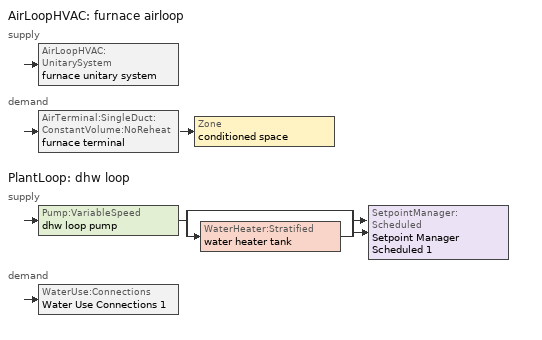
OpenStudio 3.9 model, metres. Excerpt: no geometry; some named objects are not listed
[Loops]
AirLoopHVAC 'furnace airloop'
 supply: AirLoopHVAC:UnitarySystem 'furnace unitary system'
 demand: AirTerminal:SingleDuct:ConstantVolume:NoReheat 'furnace terminal' > Zone 'conditioned space'
PlantLoop 'dhw loop'
 supply: Pump:VariableSpeed 'dhw loop pump' > split
  | bypass
  | WaterHeater:Stratified 'water heater tank'
  join > SetpointManager:Scheduled 'Setpoint Manager Scheduled 1'
 demand: WaterUse:Connections 'Water Use Connections 1'
[Sizing:Zone]
conditioned space: Zone Cooling Design Supply Air Temperature Input Method=SupplyAirTemperature; Zone Cooling Design Supply Air Temperature {C}=14; Zone Cooling Design Supply Air Temperature Difference {deltaC}=11.11; Zone Heating Design Supply Air Temperature Input Method=SupplyAirTemperature; Zone Heating Design Supply Air Temperature {C}=40; Zone Heating Design Supply Air Temperature Difference {deltaC}=11.11; Zone Cooling Design Supply Air Humidity Ratio {kg-H2O/kg-air}=0.0085; Zone Heating Design Supply Air Humidity Ratio {kg-H2O/kg-air}=0.008; Cooling Design Air Flow Method=DesignDay; Heating Design Air Flow Method=DesignDay; Account for Dedicated Outdoor Air System=No; Dedicated Outdoor Air System Control Strategy=NeutralSupplyAir; Dedicated Outdoor Air Low Setpoint Temperature for Design {C}=autosize; Dedicated Outdoor Air High Setpoint Temperature for Design {C}=autosize; Zone Load Sizing Method=Sensible Load Only No Latent Load; Zone Latent Cooling Design Supply Air Humidity Ratio Input Method=HumidityRatioDifference; Zone Cooling Design Supply Air Humidity Ratio Difference {kgWater/kgDryAir}=0.005; Zone Latent Heating Design Supply Air Humidity Ratio Input Method=HumidityRatioDifference; Zone Humidification Design Supply Air Humidity Ratio Difference {kgWater/kgDryAir}=0.005; Sizing Option=Coincident
[Zone equipment]
conditioned space: furnace terminal
[Coil:Heating:Electric]
furnace htg coil: Availability Schedule=Always On Discrete; Efficiency=1; Nominal Capacity {W}=11166.9
[Fan:SystemModel] Availability Schedule=Always On Discrete; Speed Control Method=Discrete; Electric Power Minimum Flow Rate Fraction=0.2; Design Pressure Rise {Pa}=500; Motor Efficiency=1; Motor In Air Stream Fraction=1; Design Electric Power Consumption {W}=autosize; Design Power Sizing Method=PowerPerFlow; Electric Power Per Unit Flow Rate Per Unit Pressure {W-s/m3-Pa}=1.66667; Fan Total Efficiency=0.7; Motor Loss Radiative Fraction=0
Name | Design Maximum Air Flow Rate {m3/s} | Electric Power Per Unit Flow Rate {W/(m3/s)} | Speed Flow Fraction 1 | Speed Electric Power Fraction 1
furnace supply fan | 0.328003 | 794.58 | 1 | 1
water heater fan | 0.0854225 | 97.8923
[EnergyManagementSystem:Sensor]
Name | Output Variable or Output Meter Index Key | Output Variable or Output Meter
furnace_supply_fan_s | furnace supply fan | Fan Electricity Energy
furnace_htg_coil_s | furnace htg coil | Heating Coil Heating Energy
water_heater_amb_temp; fridge_tin_s; tin_s; tin_s_1 | conditioned space | Zone Mean Air Temperature
water_heater_amb_rh | conditioned space | Zone Air Relative Humidity
water_heater_tl | water heater tank | Water Heater Heat Loss Rate
water_heater_sens_cool | water heater coil | Cooling Coil Sensible Cooling Rate
water_heater_lat_cool | water heater coil | Cooling Coil Latent Cooling Rate
water_heater_fan_pwr; water_heater_fan_energy | water heater fan | Fan Electricity Rate
water_heater_tank_energy | water heater tank | Water Heater Electricity Rate
water_heater_coil_energy | water heater coil | Cooling Coil Water Heating Electricity Rate
water_heater_tank_on_cycle_parasitic | water heater tank | Water Heater On Cycle Parasitic Electricity Rate
water_heater_tank_off_cycle_parasitic | water heater tank | Water Heater Off Cycle Parasitic Electricity Rate
win_s | conditioned space | Zone Air Humidity Ratio
tout_s | conditioned space | Zone Outdoor Air Drybulb Temperature
furnace_airloop_Fan_RTF_s | furnace supply fan | Fan Runtime Fraction
conditioned_space_htg_unmet_s | conditioned space | Zone Heating Setpoint Not Met Time
conditioned_space_clg_unmet_s | conditioned space | Zone Cooling Setpoint Not Met Time
duct_mix_gain; duct_mix_gain_1 | conditioned space | Zone Mixing Sensible Heat Gain Energy
duct_mix_loss; duct_mix_loss_1 | conditioned space | Zone Mixing Sensible Heat Loss Energy
ig_oe_conv_3 | general water use sensible | Other Equipment Convective Heating Energy
ig_oe_rad_3 | general water use sensible | Other Equipment Radiant Heating Energy
ig_oe_conv_4 | water heater energy adjustment1 | Other Equipment Convective Heating Energy
ig_oe_rad_4 | water heater energy adjustment1 | Other Equipment Radiant Heating Energy
ig_oe_conv_5 | water heater lat | Other Equipment Convective Heating Energy
ig_oe_rad_5 | water heater lat | Other Equipment Radiant Heating Energy
ig_oe_conv_6 | water heater sens | Other Equipment Convective Heating Energy
ig_oe_rad_6 | water heater sens | Other Equipment Radiant Heating Energy
ig_ppl_conv | occupants | People Convective Heating Energy
ig_ppl_rad | occupants | People Radiant Heating Energy
htg_sp_s_1 | heating setpoint | Schedule Value
clg_sp_s_1 | cooling setpoint | Schedule Value
[EnergyManagementSystem:Program]
furnace_supply_fan_disaggregate_program: Set furnace_supply_fan_primary_htg = 0; If furnace_htg_coil_s > 0; Set furnace_supply_fan_primary_htg = furnace_supply_fan_s; EndIf
water_heater_InletAir: Set water_heater_Tamb_act = water_heater_amb_temp; Set water_heater_RHamb_act = 0; Set water_heater_RHamb_act = water_heater_RHamb_act + (water_heater_amb_rh / 100) / 1; Set water_heater_sens_act = (0 - water_heater_sens_cool - (water_heater_tl + water_heater_fan_pwr)) / 1; Set water_heater_lat_act = (0 - water_heater_lat_cool) / 1
water_heater_Control: Set water_heater_HPWHSchedOverride = water_heater_T_set; If (water_heater_amb_temp<5.56) || (water_heater_amb_temp>48.89); Set water_heater_UESchedOverride = water_heater_T_set; Set water_heater_LESchedOverride = water_heater_T_set; Else; Set water_heater_UESchedOverride = water_heater_T_set - 9.0; Set water_heater_LESchedOverride = 0; EndIf
water_heater_hpwh_EC_adj: If WarmupFlag == 0; Set dhw_e_cons = water_heater_tank_energy + water_heater_tank_on_cycle_parasitic + water_heater_tank_off_cycle_parasitic + water_heater_coil_energy + water_heater_fan_energy; Set water_heater_hpwh_ec_adj_act = 0.0 * dhw_e_cons / 1; EndIf
fridge_schedule_program: Set Tin = fridge_tin_s*(9.0/5.0)+32.0; Set fridge_schedule_act = 0; If (Hour == 0); Set fridge_schedule_act = (-0.487+0.019*Tin); ElseIf (Hour == 1); Set fridge_schedule_act = (-0.34+0.016*Tin); ElseIf (Hour == 2); Set fridge_schedule_act = (-0.37+0.017*Tin); ElseIf (Hour == 3); Set fridge_schedule_act = (-0.361+0.016*Tin); ElseIf (Hour == 4); Set fridge_schedule_act = (-0.515+0.018*Tin); ElseIf (Hour == 5); Set fridge_schedule_act = (-0.684+0.021*Tin); ElseIf (Hour == 6); Set fridge_schedule_act = (-0.471+0.019*Tin); ElseIf (Hour == 7); Set fridge_schedule_act = (-0.159+0.015*Tin); ElseIf (Hour == 8); Set fridge_schedule_act = (-0.079+0.015*Tin); ElseIf (Hour == 9); Set fridge_schedule_act = (-0.417+0.019*Tin); ElseIf (Hour == 10); Set fridge_schedule_act = (-0.411+0.018*Tin); ElseIf (Hour == 11); Set fridge_schedule_act = (-0.386+0.018*Tin); ElseIf (Hour == 12); Set fridge_schedule_act = (-0.24+0.016*Tin); ElseIf (Hour == 13); Set fridge_schedule_act = (-0.314+0.017*Tin); ElseIf (Hour == 14); Set fridge_schedule_act = (-0.16+0.015*Tin); ElseIf (Hour == 15); Set fridge_schedule_act = (-0.121+0.015*Tin); ElseIf (Hour == 16); Set fridge_schedule_act = (-0.469+0.02*Tin); ElseIf (Hour == 17); Set fridge_schedule_act = (-0.412+0.02*Tin); ElseIf (Hour == 18); Set fridge_schedule_act = (-0.091+0.017*Tin); ElseIf (Hour == 19); Set fridge_schedule_act = (0.077+0.014*Tin); ElseIf (Hour == 20); Set fridge_schedule_act = (-0.118+0.016*Tin); ElseIf (Hour == 21); Set fridge_schedule_act = (-0.247+0.017*Tin); ElseIf (Hour == 22); Set fridge_schedule_act = (-0.445+0.019*Tin); ElseIf (Hour == 23); Set fridge_schedule_act = (-0.544+0.02*Tin); EndIf
furnace_airloop_0_duct_program: Set furnace_airloop_AH_MFR = furnace_airloop_AH_MFR_s; Set furnace_airloop_Fan_RTF = 0; Set furnace_airloop_Fan_RTF = furnace_airloop_Fan_RTF + furnace_airloop_Fan_RTF_s; Set furnace_airloop_AH_VFR = furnace_airloop_AH_VFR_s; Set furnace_airloop_AH_Tout = furnace_airloop_AH_Tout_s; Set furnace_airloop_AH_Wout = furnace_airloop_AH_Wout_s; Set furnace_airloop_RA_T = furnace_airloop_RA_T_s; Set furnace_airloop_Ra_W = furnace_airloop_Ra_W_s; Set furnace_airloop_0_DZ_T = furnace_airloop_0_DZ_T_s; Set furnace_airloop_0_DZ_W = furnace_airloop_0_DZ_W_s; Run furnace_airloop_0_duct_subroutine; Set furnace_airloop_0_SupSensLkToCond_act = furnace_airloop_0_SupSensLkToCond; Set furnace_airloop_0_SupLatLkToCond_act = furnace_airloop_0_SupLatLkToCond; Set furnace_airloop_0_SupCondToLv_act = furnace_airloop_0_SupCondToLv; Set furnace_airloop_0_RetSensLkToRP_act = furnace_airloop_0_RetSensLkToRP; Set furnace_airloop_0_RetLatLkToRP_act = furnace_airloop_0_RetLatLkToRP; Set furnace_airloop_0_RetCondToRP_act = furnace_airloop_0_RetCondToRP; Set furnace_airloop_0_RetCondToDZ_act = furnace_airloop_0_RetCondToDZ; Set furnace_airloop_0_SupCondToDZ_act = furnace_airloop_0_SupCondToDZ; Set furnace_airloop_0_SupSensLkToDZ_act = furnace_airloop_0_SupSensLkToDZ; Set furnace_airloop_0_SupLatLkToDZ_act = furnace_airloop_0_SupLatLkToDZ; Set furnace_airloop_0_ZoneMixDZToCond_mix_act = furnace_airloop_0_ZoneMixDZToCond; Set furnace_airloop_0_ZoneMixCondToDZ_mix_act = furnace_airloop_0_ZoneMixCondToDZ
natural_vent_program: Set Tin = tin_s; Set Tout = tout_s; Set Wout = out_wt_s; Set Pbar = out_pb_s; Set Phiout = (@RhFnTdbWPb Tout Wout Pbar); Set MaxHR = 0.0115; Set Tnvsp = (htg_sp_s + clg_sp_s) / 2; Set NVavail = natural_vent_s; Set ClgSsnAvail = cool_season; Set Qnv = 0; Set Qwhf = 0; Set whole_house_fan_mix_act = 0; Set whole_house_fan_act = 0; If ((Wout < MaxHR) && (Tin > Tout) && (Tin > Tnvsp) && (ClgSsnAvail > 0)); Set WHF_Flow = 0; Set Adj = (Tin-Tnvsp)/(Tin-Tout); Set Adj = (@Min Adj 1); Set Adj = (@Max Adj 0); If (WHF_Flow > 0); Set Qwhf = WHF_Flow*Adj; Set whole_house_fan_mix_act = WHF_Flow*Adj; Set WHF_W = 0; Set whole_house_fan_act = WHF_W*Adj; ElseIf (NVavail > 0); Set NVArea = 6550.667672832; Set Cs = 8.968567957270247e-05; Set Cw = 6.158219665777789e-05; Set Tdiff = Tin-Tout; Set dT = (@Abs Tdiff); Set Vwind = site_vw_s; Set SGNV = NVArea*Adj*((((Cs*dT)+(Cw*(Vwind^2)))^0.5)/1000); Set MaxNV = 1.5454705606656003; Set Qnv = (@Min SGNV MaxNV); EndIf; EndIf; Set natural_vent_flow_act = Qnv; Set whole_house_fan_flow_act = Qwhf; Set natural_vent_program_Qnv = Qnv; Set natural_vent_program_Qwhf = Qwhf
attic_unvented_1_duct_leakage_imbalance_infil_program: Set Qducts = 0; Set Qducts = Qducts - furnace_airloop_0_DuctImbalLkSupFanEquivDZ; Set Qducts = Qducts + furnace_airloop_0_DuctImbalLkExhFanEquivDZ; Set attic_unvented_1_duct_leakage_imbalance_infil_flow_act = (@Abs(Qducts))
infil_program: Set p_m = 0.14; Set p_s = 0.22; Set s_m = 270; Set s_s = 370; Set z_m = 9.99744; Set z_s = 2.4384; Set f_t = (((s_m/z_m)^p_m)*((z_s/s_s)^p_s)); Set Tdiff = tin_s-tout_s; Set dT = @Abs Tdiff; Set c = 0.0601; Set Cs = 0.057; Set Cw = 0.1634; Set n = 0.65; Set sft = (f_t*0.5); Set temp1 = ((c*Cw)*((sft*site_vw_s)^(2*n)))^2; Set Qinf = (((c*Cs*(dT^n))^2)+temp1)^0.5; Set Qinf = (@Max Qinf 0); Set mech_vent_house_fan_sensible_load_act = 0.0; Set mech_vent_house_fan_latent_load_act = 0.0; Set OASupInPb = out_pb_s; Set OASupInTemp = tout_s; Set OASupInW = out_wt_s; Set OASupRho = (@RhoAirFnPbTdbW OASupInPb OASupInTemp OASupInW); Set OASupCp = (@CpAirFnW OASupInW); Set OASupInEnth = (@HFnTdbW OASupInTemp OASupInW); Set ZoneTemp = tin_s; Set ZoneW = win_s; Set ZoneCp = (@CpAirFnW ZoneW); Set ZoneAirEnth = (@HFnTdbW ZoneTemp ZoneW); Set mech_vent_house_fan_cfis_act = 0.0; Set QWHV_cfis_sup = 0.0; Set QWHV_cfis_suppl_sup = 0.0; Set QWHV_cfis_suppl_exh = 0.0; Set Qrange = 0; Set Qrange = Qrange + 0.04719 * mech_vent_range_fan_0_sch_s; Set Qbath = 0; Set Qbath = Qbath + 0.04719 * mech_vent_bath_fan_0_sch_s; Set Qdryer = 0; Set Qdryer = Qdryer + 0.15135 * clothes_dryer_exhaust_0_sch_s; Set QWHV_sup = 0.0; Set QWHV_exh = 0.0; Set Qsupply = QWHV_sup + QWHV_cfis_sup + QWHV_cfis_suppl_sup; Set Qexhaust = Qrange + Qbath + Qdryer + QWHV_exh + QWHV_cfis_suppl_exh; Set Qfan = (@Max Qexhaust Qsupply); Set Qducts = 0; Set Qducts = Qducts - furnace_airloop_0_DuctImbalLkSupFanEquivCond; Set Qducts = Qducts + furnace_airloop_0_DuctImbalLkExhFanEquivCond; If Qducts < 0; Set Qsupply = Qsupply - Qducts; Else; Set Qexhaust = Qexhaust + Qducts; EndIf; Set Qfan_with_ducts = (@Max Qexhaust Qsupply); Set Qimb = (@Abs (Qsupply - Qexhaust)); If Qinf + Qimb > 0; Set Qtot = Qfan_with_ducts + (Qinf^2) / (Qinf + Qimb); Else; Set Qtot = Qfan_with_ducts; EndIf; Set Qinf_adj = Qtot - Qfan; Set infil_flow_act = Qinf_adj; Set infil_program_Qinf = Qinf_adj; Set infil_program_Qfan = Qfan; Set Qload = Qfan; Set Effectiveness_Sens = 0.0; Set Effectiveness_Lat = 0.0; Set Fan_MFR = Qload * OASupRho; Set ZoneInEnth = OASupInEnth; Set ZoneInTemp = OASupInTemp; Set FanTotalToCond = Fan_MFR * (ZoneInEnth - ZoneAirEnth); Set FanSensToCond = Fan_MFR * ZoneCp * (ZoneInTemp - ZoneTemp); Set FanLatToCond = FanTotalToCond - FanSensToCond; Set mech_vent_house_fan_sensible_load_act = mech_vent_house_fan_sensible_load_act + FanSensToCond; Set mech_vent_house_fan_latent_load_act = mech_vent_house_fan_latent_load_act + FanLatToCond
unmet_hours_program: Set htg_unmet_hours = 0; Set clg_unmet_hours = 0; Set unit_htg_unmet_hours = 0; If ((DayOfYear >= 1) && (DayOfYear <= 365)); Set unit_htg_unmet_hours = unit_htg_unmet_hours + conditioned_space_htg_unmet_s; If unit_htg_unmet_hours > htg_unmet_hours; Set htg_unmet_hours = unit_htg_unmet_hours; EndIf; EndIf
[AirLoopHVAC:UnitarySystem]
furnace unitary system: Control Type=Load; Controlling Zone or Thermostat Location=conditioned space; Dehumidification Control Type=None; Availability Schedule=Always On Discrete; Supply Fan=furnace supply fan; Fan Placement=BlowThrough; Supply Air Fan Operating Mode Schedule=furnace auto fan schedule; Heating Coil=furnace htg coil; DX Heating Coil Sizing Ratio=1; Use DOAS DX Cooling Coil=No; DOAS DX Cooling Coil Leaving Minimum Air Temperature {C}=2; Latent Load Control=SensibleOnlyLoadControl; Supply Air Flow Rate Method During Cooling Operation=SupplyAirFlowRate; Supply Air Flow Rate During Cooling Operation {m3/s}=0; Supply Air Flow Rate Method During Heating Operation=SupplyAirFlowRate; Supply Air Flow Rate During Heating Operation {m3/s}=0.328003; Supply Air Flow Rate Method When No Cooling or Heating is Required=SupplyAirFlowRate; Supply Air Flow Rate When No Cooling or Heating is Required {m3/s}=0; No Load Supply Air Flow Rate Control Set To Low Speed=Yes; Maximum Supply Air Temperature {C}=48.8889; Maximum Outdoor Dry-Bulb Temperature for Supplemental Heater Operation {C}=21; Ancilliary On-Cycle Electric Power {W}=0; Ancilliary Off-Cycle Electric Power {W}=0
[AirLoopHVAC]
furnace airloop: Availability Schedule=Always On Discrete; Design Supply Air Flow Rate {m3/s}=0.328003; Design Return Air Flow Fraction of Supply Air Flow=1
[Sizing:System]
furnace airloop: Central Heating Maximum System Air Flow Ratio=0.3; Preheat Design Temperature {C}=7; Preheat Design Humidity Ratio {kg-H2O/kg-Air}=0.008; Precool Design Temperature {C}=12.8; Precool Design Humidity Ratio {kg-H2O/kg-Air}=0.008; Central Cooling Design Supply Air Temperature {C}=12.8; Central Heating Design Supply Air Temperature {C}=16.7; 100% Outdoor Air in Cooling=Yes; 100% Outdoor Air in Heating=Yes; Central Cooling Design Supply Air Humidity Ratio {kg-H2O/kg-Air}=0.0085; Zone Maximum Outdoor Air Fraction=1; Cooling Supply Air Flow Rate Per Floor Area {m3/s-m2}=0.00996765; Cooling Fraction of Autosized Cooling Supply Air Flow Rate=1; Cooling Supply Air Flow Rate Per Unit Cooling Capacity {m3/s-W}=3.94755e-05; Heating Supply Air Flow Rate Per Floor Area {m3/s-m2}=0.00996765; Heating Fraction of Autosized Heating Supply Air Flow Rate=1; Heating Fraction of Autosized Cooling Supply Air Flow Rate=1; Heating Supply Air Flow Rate Per Unit Heating Capacity {m3/s-W}=3.15882e-05; Cooling Design Capacity Method=CoolingDesignCapacity; Cooling Design Capacity {W}=autosize; Cooling Design Capacity Per Floor Area {W/m2}=234.7; Fraction of Autosized Cooling Design Capacity=1; Heating Design Capacity Method=HeatingDesignCapacity; Heating Design Capacity {W}=autosize; Heating Design Capacity Per Floor Area {W/m2}=157; Fraction of Autosized Heating Design Capacity=1; Central Cooling Capacity Control Method=OnOff; Occupant Diversity=autosize
[AirTerminal:SingleDuct:ConstantVolume:NoReheat]
furnace terminal: Availability Schedule=Always On Discrete; Maximum Air Flow Rate {m3/s}=0.328003
[PlantLoop]
dhw loop: Fluid Type=Water; Glycol Concentration=0; Maximum Loop Flow Rate {m3/s}=0.01; Plant Loop Volume {m3}=0.003; Load Distribution Scheme=Optimal
[Sizing:Plant]
dhw loop: Loop Type=Heating; Design Loop Exit Temperature {C}=51.6667; Loop Design Temperature Difference {deltaC}=5.55556; Sizing Option=NonCoincident; Zone Timesteps in Averaging Window=1; Coincident Sizing Factor Mode=None
[Pump:VariableSpeed]
dhw loop pump: Rated Flow Rate {m3/s}=0.01; Rated Pump Head {Pa}=1; Rated Power Consumption {W}=0; Motor Efficiency=0.85; Fraction of Motor Inefficiencies to Fluid Stream=0; Coefficient 1 of the Part Load Performance Curve=0; Coefficient 2 of the Part Load Performance Curve=1; Coefficient 3 of the Part Load Performance Curve=0; Coefficient 4 of the Part Load Performance Curve=0; Minimum Flow Rate {m3/s}=0; Pump Control Type=Intermittent; Skin Loss Radiative Fraction=0.5; Design Power Sizing Method=PowerPerFlowPerPressure; Design Electric Power per Unit Flow Rate {W/(m3/s)}=348701.1; Design Shaft Power per Unit Flow Rate per Unit Head {W-s/m3-Pa}=1.28205; Design Minimum Flow Rate Fraction=0
[SetpointManager:Scheduled]
Setpoint Manager Scheduled 1: Control Variable=Temperature; Schedule=dhw temp
[Coil:WaterHeating:AirToWaterHeatPump:Wrapped]
water heater coil: Rated Heating Capacity {W}=2110.99; Rated COP {W/W}=4.222255; Rated Sensible Heat Ratio=0.88; Rated Evaporator Inlet Air Dry-Bulb Temperature {C}=19.7222; Rated Evaporator Inlet Air Wet-Bulb Temperature {C}=13.561; Rated Condenser Water Temperature {C}=48.89; Rated Evaporator Air Flow Rate {m3/s}=0.0854225; Evaporator Fan Power Included in Rated COP=Yes; Crankcase Heater Capacity {W}=0; Maximum Ambient Temperature for Crankcase Heater Operation {C}=0; Evaporator Air Temperature Type for Curve Objects=WetBulbTemperature; Heating Capacity Function of Temperature Curve=HPWH-Cap-fT; Heating Capacity Function of Air Flow Fraction Curve=HPWH-Htg-Cap-FF; Heating COP Function of Temperature Curve=HPWH-COP-fT; Heating COP Function of Air Flow Fraction Curve=HPWH-Htg-COP-FF; Part Load Fraction Correlation Curve=HPWH-COP-fPLR
[WaterHeater:Stratified]
water heater tank: Tank Volume {m3}=0.224853; Tank Height {m}=1.3343; Tank Shape=VerticalCylinder; Maximum Temperature Limit {C}=90; Heater Priority Control=MasterSlave; Heater 1 Setpoint Temperature Schedule=water heater TopElementSetpoint; Heater 1 Deadband Temperature Difference {deltaC}=18.5; Heater 1 Capacity {W}=4500.11; Heater 1 Height {m}=1.05632; Heater 2 Setpoint Temperature Schedule=water heater BottomElementSetpoint; Heater 2 Deadband Temperature Difference {deltaC}=3.89; Heater 2 Capacity {W}=4500.11; Heater 2 Height {m}=0.277979; Heater Fuel Type=Electricity; Heater Thermal Efficiency=1; Off Cycle Parasitic Fuel Consumption Rate {W}=3; Off Cycle Parasitic Fuel Type=Electricity; Off Cycle Parasitic Heat Fraction to Tank=0; Off Cycle Parasitic Height {m}=0; On Cycle Parasitic Fuel Consumption Rate {W}=3; On Cycle Parasitic Fuel Type=Electricity; On Cycle Parasitic Heat Fraction to Tank=0; On Cycle Parasitic Height {m}=0; Ambient Temperature Indicator=Schedule; Ambient Temperature Schedule=water heater Tamb act; Uniform Skin Loss Coefficient per Unit Area to Ambient Temperature {W/m2-K}=0.925959; Skin Loss Fraction to Zone=1; Off Cycle Flue Loss Coefficient to Ambient Temperature {W/K}=0; Off Cycle Flue Loss Fraction to Zone=1; Use Side Effectiveness=1; Use Side Inlet Height {m}=0; Use Side Outlet Height {m}=autocalculate; Source Side Effectiveness=1; Source Side Inlet Height {m}=0; Source Side Outlet Height {m}=0; Inlet Mode=Fixed; Use Side Design Flow Rate {m3/s}=0.00374132; Source Side Design Flow Rate {m3/s}=0; Indirect Water Heating Recovery Time {hr}=1.5; Number of Nodes=6; Additional Destratification Conductivity {W/m-K}=0; Node 1 Additional Loss Coefficient {W/m2-K}=0; Node 2 Additional Loss Coefficient {W/m2-K}=0; Node 3 Additional Loss Coefficient {W/m2-K}=0; Node 4 Additional Loss Coefficient {W/m2-K}=0; Node 5 Additional Loss Coefficient {W/m2-K}=0; Node 6 Additional Loss Coefficient {W/m2-K}=0; Node 7 Additional Loss Coefficient {W/m2-K}=0; Node 8 Additional Loss Coefficient {W/m2-K}=0; Node 9 Additional Loss Coefficient {W/m2-K}=0; Node 10 Additional Loss Coefficient {W/m2-K}=0; Node 11 Additional Loss Coefficient {W/m2-K}=0; Node 12 Additional Loss Coefficient {W/m2-K}=0
[WaterHeater:Sizing]
water heater tank: Design Mode=PeakDraw; Time Storage Can Meet Peak Draw {hr}=0.538503; Time for Tank Recovery {hr}=0; Nominal Tank Volume for Autosizing Plant Connections {m3}=1
[WaterHeater:HeatPump:WrappedCondenser]
water heater hpwh: Compressor Setpoint Temperature Schedule=water heater setpoint; Dead Band Temperature Difference {deltaC}=3.89; Condenser Bottom Location {m}=0.0555958; Condenser Top Location {m}=0.722746; Evaporator Air Flow Rate {m3/s}=0.0854225; Inlet Air Configuration=Schedule; Inlet Air Temperature Schedule=water heater Tamb act; Inlet Air Humidity Schedule=water heater RHamb act; Tank=water heater tank; DX Coil=water heater coil; Minimum Inlet Air Temperature for Compressor Operation {C}=5.55556; Maximum Inlet Air Temperature for Compressor Operation {C}=48.8889; Compressor Location=Schedule; Compressor Ambient Temperature Schedule=water heater Tamb act; Fan=water heater fan; Fan Placement=DrawThrough; On Cycle Parasitic Electric Load {W}=0; Off Cycle Parasitic Electric Load {W}=0; Parasitic Heat Rejection Location=Outdoors; Inlet Air Mixer Schedule=Always On Discrete; Tank Element Control Logic=MutuallyExclusive; Control Sensor 1 Height In Stratified Tank {m}=1.05632; Control Sensor 1 Weight=0.75; Control Sensor 2 Height In Stratified Tank {m}=0.389171
[EnergyManagementSystem:Actuator] Actuated Component Type=Schedule:Constant; Actuated Component Control Type=Schedule Value
Name | Actuated Component
water_heater_Tamb_act | water heater Tamb act
water_heater_RHamb_act | water heater RHamb act
[WaterUse:Connections]
Water Use Connections 1: Drain Water Heat Exchanger Type=None; Drain Water Heat Exchanger Destination=Plant; Water Use Equipment Name 1=dhw fixtures; Water Use Equipment Name 2=dhw distribution waste; Water Use Equipment Name 3=clothes washer; Water Use Equipment Name 4=dishwasher
[ElectricEquipment:Definition] Design Level Calculation Method=EquipmentLevel
Name | Design Level {W} | Fraction Latent | Fraction Radiant | Fraction Lost
clothes washer | 337.704 | 0.03 | 0.162 | 0.7
dishwasher | 1107.14 | 0.3 | 0.18 | 0.4
[WaterUse:Equipment:Definition]
Name | Peak Flow Rate {m3/s} | Target Temperature Schedule
dhw fixtures | 6.39943e-05 | mixed water temperature schedule
dhw distribution waste | 1.94004e-05 | mixed water temperature schedule
clothes washer | 2.11627e-05
dishwasher | 9.1944e-06
[EnergyManagementSystem:InternalVariable]
furnace_airloop_max_sup_fan_mfr: Internal Data Index Key=furnace supply fan; Internal Data Type=Fan Maximum Mass Flow Rate
[Schedule:Constant]
Name | Value
Always On Discrete | 1
furnace auto fan schedule; water heater TopElementSetpoint; water heater BottomElementSetpoint | 0
dhw temp; water heater setpoint | 51.6667
water heater Tamb act | 23
water heater RHamb act | 0.5
mixed water temperature schedule | 40.5556
[Curve:Biquadratic] Minimum Value of x=0; Maximum Value of x=100; Minimum Value of y=0; Maximum Value of y=100
Name | Coefficient1 Constant | Coefficient2 x | Coefficient3 x**2 | Coefficient4 y | Coefficient5 y**2 | Coefficient6 x*y
HPWH-Cap-fT | 0.563 | 0.0437 | 3.9e-05 | 0.0055 | -0.000148 | -0.000145
HPWH-COP-fT | 1.1332 | 0.063 | -9.79e-05 | -0.00972 | -2.14e-05 | -0.000686
[Curve:Cubic] Coefficient1 Constant=1; Coefficient2 x=0; Coefficient3 x**2=0; Coefficient4 x**3=0; Minimum Value of x=0
Name | Maximum Value of x
HPWH-Htg-Cap-FF; HPWH-Htg-COP-FF | 100
HPWH-COP-fPLR | 1
[Schedule:File]
dishwasher: External File=External File 1; Column Number=6; Rows to Skip at Top=1; Number of Hours of Data=8760; Interpolate to Timestep=Yes; Minutes per Item=15; Translate File With Relative Path=Yes
